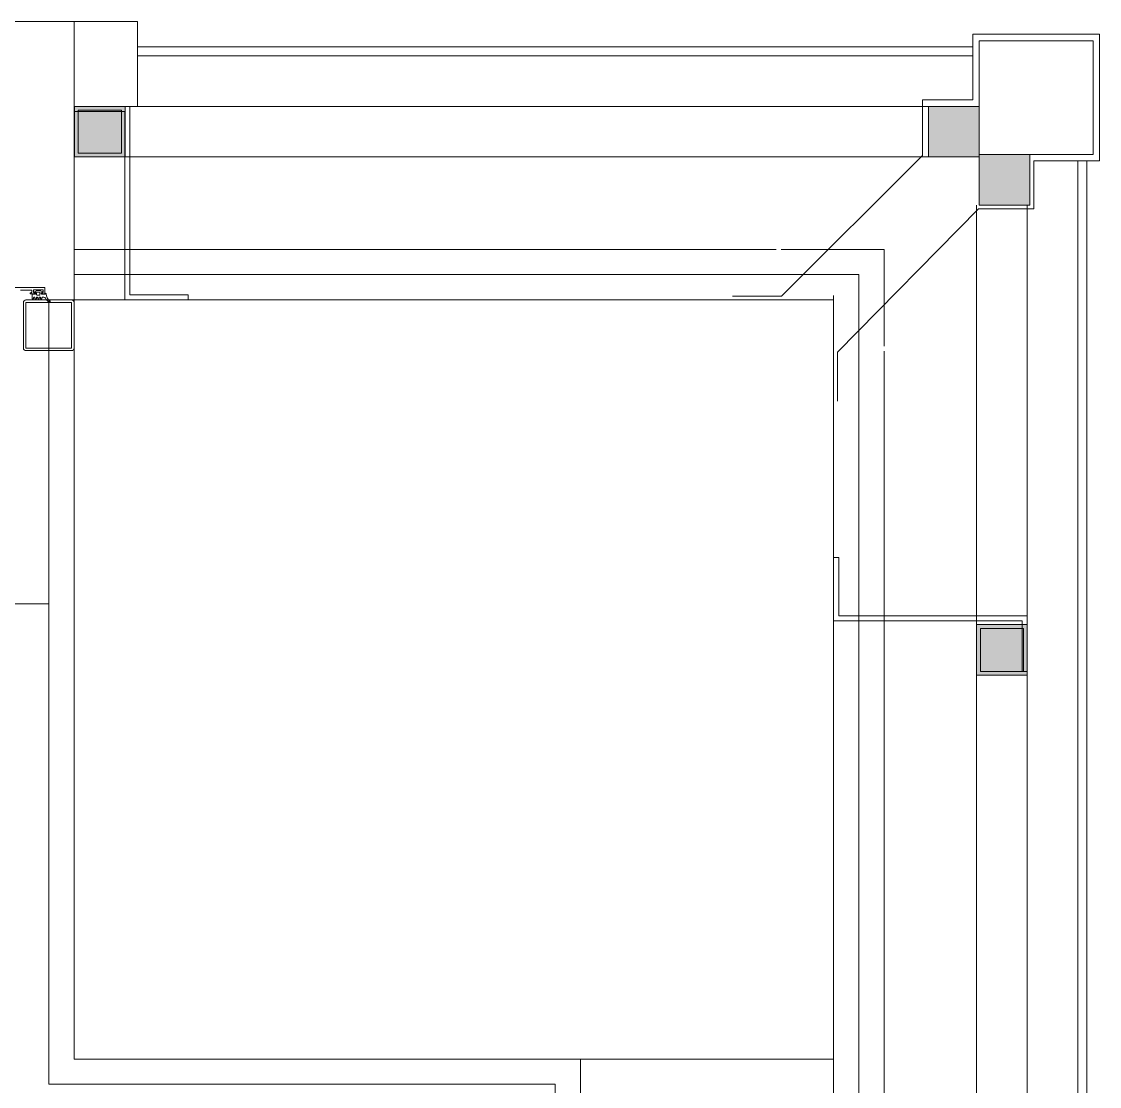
# Model space of a CAD drawing. Extents: x -9058 to 11890, y 0 to 4205.
# Drawn here: x 3860.9 to 3946.1, y 3723.7 to 3807.9 of the extents above; entities that cross this region are included whole.
import ezdxf

# ---------------------------------------------------------------- set-up
doc = ezdxf.new("R2010")
doc.units = 0
doc.header["$MEASUREMENT"] = 0
doc.layers.get('0').update_dxf_attribs({"color": 9, "lineweight": 9})
doc.layers.add('10', color=9, linetype='Continuous', lineweight=9)
doc.layers.add('M-TEFRIS2-015', color=129, linetype='Continuous', lineweight=9)

# ---------------------------------------------------------------- blocks, each defined once
blk = doc.blocks.new('p-s-profil')
at = {"layer": '10'}
blk.add_lwpolyline([(9, 15.3), (4.6, 15.3), (4.6, 0.4), (0, 0.4), (0, 0), (5, 0), (5, 14.9), (9, 14.9), (9, 15.3)], dxfattribs=at)
blk.add_lwpolyline([(9, 15.3), (4.6, 15.3), (4.6, 0.4), (0, 0.4), (0, 0), (5, 0), (5, 14.9), (9, 14.9), (9, 15.3)], dxfattribs=at)
blk = doc.blocks.new('prf-10x10')
h = blk.add_hatch(color=255)
h.dxf.hatch_style = 1
h.paths.add_polyline_path([(-5, -5), (5, -5), (5, 5), (-5, 5)])
at = {"layer": '10'}
blk.add_lwpolyline([(-5, -5), (5, -5), (5, 5), (-5, 5)], close=True, dxfattribs=at)
blk = doc.blocks.new('p-kutu_profil_40x40')
h = blk.add_hatch(color=256)
h.dxf.hatch_style = 1
h.paths.add_polyline_path([(0, 0), (4, 0), (4, 4), (0, 4)])
h = blk.add_hatch(color=255)
h.dxf.hatch_style = 1
h.paths.add_polyline_path([(0, 0), (4, 0), (4, 4), (0, 4)])
blk.add_lwpolyline([(0, 0), (4, 0), (4, 4), (0, 4)], close=True)
at = {"layer": '10'}
for points in [[(0, 4), (4, 4), (4, 0), (0, 0)], [(0, 4), (4, 4), (4, 0), (0, 0)], [(0, 0), (4, 0), (4, 4), (0, 4)], [(0.3, 3.7), (3.7, 3.7), (3.7, 0.3), (0.3, 0.3)], [(0.3, 3.7), (3.7, 3.7), (3.7, 0.3), (0.3, 0.3)]]:
    blk.add_lwpolyline(points, close=True, dxfattribs=at)

msp = doc.modelspace()

# ---------------------------------------------------------------- hatches: boundary and pattern name
at = {"layer": 'M-TEFRIS2-015'}
h = msp.add_hatch(color=256, dxfattribs=at)
h.dxf.hatch_style = 1
h.paths.add_polyline_path([(3865.091, 3797.173), (3869.091, 3797.173), (3869.091, 3801.173), (3865.091, 3801.173)])
h = msp.add_hatch(color=256, dxfattribs=at)
h.dxf.hatch_style = 1
h.paths.add_polyline_path([(3865.091, 3797.173), (3869.091, 3797.173), (3869.091, 3801.173), (3865.091, 3801.173)])

# ---------------------------------------------------------------- linework, layer by layer
for p, q in [((3924.908, 3801.173), (3865.091, 3801.173)), ((3924.908, 3797.173), (3865.091, 3797.173)), ((3920.508, 3789.873), (3865.058, 3789.873)), ((3920.908, 3789.873), (3920.908, 3789.873)), ((3920.908, 3789.873), (3924.908, 3789.873)), ((3927.058, 3787.873), (3865.058, 3787.873)), ((3927.058, 3299.873), (3927.058, 3787.873)), ((3863.058, 3785.873), (3863.058, 3723.914)), ((3925.058, 3785.873), (3865.058, 3785.873)), ((3865.058, 3785.873), (3865.058, 3725.873)), ((3920.908, 3785.873), (3867.391, 3785.873)), ((3920.908, 3785.873), (3924.908, 3785.873)), ((3925.058, 3782.223), (3925.058, 3786.223)), ((3925.058, 3725.873), (3925.058, 3785.873)), ((3929.058, 3782.223), (3929.058, 3786.223)), ((3936.358, 3786.223), (3936.358, 3299.873)), ((3940.358, 3786.223), (3940.358, 3299.873)), ((3944.358, 3781.223), (3944.358, 3786.223)), ((3945.058, 3781.223), (3945.058, 3786.223)), ((3925.058, 3782.223), (3925.058, 3299.473)), ((3929.058, 3782.223), (3929.058, 3782.223)), ((3929.058, 3781.823), (3929.058, 3299.873)), ((3944.358, 3781.223), (3944.358, 3304.873)), ((3945.058, 3781.223), (3945.058, 3304.873)), ((3865.058, 3725.873), (3925.058, 3725.873)), ((3863.058, 3723.914), (3903.058, 3723.914)), ((3903.058, 3723.914), (3903.058, 3370.373))]:
    msp.add_line(p, q, dxfattribs=at)
for points in [[(3865.058, 3807.873), (3725.058, 3807.873)], [(3872.058, 3801.173), (3870.058, 3801.173), (3870.058, 3807.873), (3865.058, 3807.873), (3865.058, 3785.873), (3861.258, 3785.873)], [(3917.069, 3786.173), (3920.945, 3786.173), (3932.069, 3797.297), (3932.069, 3801.685), (3936.058, 3801.685), (3936.058, 3806.873), (3946.058, 3806.873), (3946.058, 3796.873), (3940.869, 3796.873), (3940.869, 3793.073), (3936.493, 3793.073), (3925.358, 3781.749), (3925.358, 3777.873)], [(3936.558, 3801.173), (3936.558, 3801.173), (3936.558, 3806.361), (3945.558, 3806.361), (3945.558, 3797.361), (3940.369, 3797.361), (3940.369, 3797.361)], [(3919.908, 3805.873), (3870.058, 3805.873)], [(3919.908, 3805.873), (3924.908, 3805.873)], [(3923.908, 3805.873), (3936.058, 3805.873)], [(3919.908, 3805.173), (3870.058, 3805.173)], [(3919.908, 3805.173), (3924.908, 3805.173)], [(3923.908, 3805.173), (3936.058, 3805.173)], [(3924.908, 3801.173), (3932.558, 3801.173)], [(3924.908, 3797.173), (3932.546, 3797.173)], [(3944.358, 3785.723), (3944.358, 3796.873)], [(3945.058, 3785.723), (3945.058, 3796.873)], [(3936.358, 3785.723), (3936.358, 3793.361)], [(3940.358, 3785.723), (3940.358, 3793.373)], [(3929.058, 3785.723), (3929.058, 3789.873), (3924.908, 3789.873)], [(3863.058, 3763.873), (3863.058, 3781.873)], [(3863.058, 3763.873), (3863.058, 3761.873), (3727.058, 3761.873), (3727.058, 3763.873)], [(3905.058, 3725.873), (3905.058, 3725.873), (3905.058, 3299.873), (3925.058, 3299.873), (3925.058, 3725.873)], [(3905.058, 3725.873), (3925.058, 3725.873)]]:
    msp.add_lwpolyline(points, dxfattribs=at)
for points in [[(3865.091, 3801.173), (3869.091, 3801.173), (3869.091, 3797.173), (3865.091, 3797.173)], [(3865.091, 3797.173), (3869.091, 3797.173), (3869.091, 3801.173), (3865.091, 3801.173)], [(3865.091, 3801.173), (3869.091, 3801.173), (3869.091, 3797.173), (3865.091, 3797.173)], [(3865.091, 3797.173), (3869.091, 3797.173), (3869.091, 3801.173), (3865.091, 3801.173)], [(3865.391, 3800.873), (3868.791, 3800.873), (3868.791, 3797.473), (3865.391, 3797.473)], [(3865.391, 3800.873), (3868.791, 3800.873), (3868.791, 3797.473), (3865.391, 3797.473)], [(3864.858, 3782.073), (3864.858, 3785.673), (3861.258, 3785.673), (3861.258, 3782.073)]]:
    msp.add_lwpolyline(points, close=True, dxfattribs=at)
for points in [[(3860.831, 3786.658), (3861.161, 3786.658), (3861.161, 3786.648), (3861.311, 3786.648), (3861.311, 3786.658), (3861.578, 3786.658), (3861.578, 3786.648), (3861.708, 3786.648), (3861.708, 3786.478, -0.414214), (3861.678, 3786.448), (3861.578, 3786.448), (3861.578, 3786.398, 0.414214), (3861.628, 3786.348), (3861.938, 3786.348, 0.414214), (3862.008, 3786.418), (3862.008, 3786.438, 0.414214), (3861.998, 3786.448), (3861.898, 3786.448, -0.414214), (3861.848, 3786.498), (3861.848, 3786.618, -0.414214), (3861.898, 3786.668), (3862.568, 3786.668, -0.414214), (3862.618, 3786.618), (3862.618, 3786.498, -0.414214), (3862.568, 3786.448), (3862.468, 3786.448, 0.414214), (3862.458, 3786.438), (3862.458, 3786.418, 0.414214), (3862.528, 3786.348), (3862.748, 3786.348, 0.414214), (3862.758, 3786.358), (3862.758, 3786.838, 0.414214), (3862.748, 3786.848), (3854.768, 3786.848, 0.414214)], [(3862.847, 3786.359, 0.220745), (3863.156, 3785.765, -0.651907), (3863.1, 3785.696, -0.176952), (3862.809, 3786.012, 0.281357), (3862.665, 3786.1), (3862.585, 3786.1), (3862.571, 3786.1), (3862.564, 3786.099), (3862.556, 3786.097), (3862.549, 3786.095), (3862.542, 3786.09), (3862.535, 3786.085), (3862.53, 3786.079), (3862.526, 3786.072), (3862.523, 3786.064), (3862.521, 3786.05), (3862.521, 3785.974), (3862.521, 3785.971), (3862.52, 3785.968), (3862.519, 3785.965), (3862.517, 3785.962), (3862.515, 3785.96), (3862.512, 3785.958), (3862.51, 3785.956), (3862.507, 3785.955), (3862.501, 3785.954), (3862.421, 3785.954), (3862.418, 3785.954), (3862.415, 3785.955), (3862.412, 3785.956), (3862.409, 3785.958), (3862.407, 3785.96), (3862.405, 3785.962), (3862.403, 3785.965), (3862.402, 3785.968), (3862.401, 3785.974), (3862.401, 3786.05), (3862.4, 3786.057), (3862.399, 3786.064), (3862.396, 3786.072), (3862.392, 3786.079), (3862.386, 3786.085), (3862.38, 3786.09), (3862.373, 3786.095), (3862.366, 3786.097), (3862.351, 3786.1), (3862.344, 3786.099), (3862.336, 3786.097), (3862.329, 3786.095), (3862.322, 3786.09), (3862.315, 3786.085), (3862.31, 3786.079), (3862.306, 3786.072), (3862.303, 3786.064), (3862.301, 3786.05), (3862.301, 3785.974), (3862.301, 3785.971), (3862.3, 3785.968), (3862.299, 3785.965), (3862.297, 3785.962), (3862.295, 3785.96), (3862.292, 3785.958), (3862.29, 3785.956), (3862.287, 3785.955), (3862.281, 3785.954), (3862.201, 3785.954), (3862.198, 3785.954), (3862.195, 3785.955), (3862.192, 3785.956), (3862.189, 3785.958), (3862.187, 3785.96), (3862.185, 3785.962), (3862.183, 3785.965), (3862.182, 3785.968), (3862.181, 3785.974), (3862.181, 3786.05), (3862.18, 3786.057), (3862.179, 3786.064), (3862.176, 3786.072), (3862.172, 3786.079), (3862.166, 3786.085), (3862.16, 3786.09), (3862.153, 3786.095), (3862.146, 3786.097), (3862.131, 3786.1), (3862.124, 3786.099), (3862.116, 3786.097), (3862.109, 3786.095), (3862.102, 3786.09), (3862.095, 3786.085), (3862.09, 3786.079), (3862.086, 3786.072), (3862.083, 3786.064), (3862.081, 3786.05), (3862.081, 3785.974), (3862.081, 3785.971), (3862.08, 3785.968), (3862.079, 3785.965), (3862.077, 3785.962), (3862.075, 3785.96), (3862.072, 3785.958), (3862.07, 3785.956), (3862.067, 3785.955), (3862.061, 3785.954), (3861.981, 3785.954), (3861.978, 3785.954), (3861.975, 3785.955), (3861.972, 3785.956), (3861.969, 3785.958), (3861.967, 3785.96), (3861.965, 3785.962), (3861.963, 3785.965), (3861.962, 3785.968), (3861.961, 3785.974), (3861.961, 3786.05), (3861.96, 3786.057), (3861.959, 3786.064), (3861.956, 3786.072), (3861.952, 3786.079), (3861.946, 3786.085), (3861.94, 3786.09), (3861.933, 3786.095), (3861.926, 3786.097), (3861.911, 3786.1), (3861.904, 3786.099), (3861.896, 3786.097), (3861.889, 3786.095), (3861.882, 3786.09), (3861.875, 3786.085), (3861.87, 3786.079), (3861.866, 3786.072), (3861.863, 3786.064), (3861.861, 3786.05), (3861.861, 3785.974), (3861.861, 3785.971), (3861.86, 3785.968), (3861.859, 3785.965), (3861.857, 3785.962), (3861.855, 3785.96), (3861.852, 3785.958), (3861.85, 3785.956), (3861.847, 3785.955), (3861.841, 3785.954), (3861.761, 3785.954), (3861.758, 3785.954), (3861.755, 3785.955), (3861.752, 3785.956), (3861.749, 3785.958), (3861.747, 3785.96), (3861.745, 3785.962), (3861.743, 3785.965), (3861.742, 3785.968), (3861.741, 3785.974), (3861.741, 3786.312, -0.414214), (3861.771, 3786.342), (3862.002, 3786.342, 0.414214), (3862.032, 3786.372), (3862.032, 3786.437, 0.291535), (3862.02, 3786.455), (3861.972, 3786.475, -0.613042), (3861.97, 3786.537), (3862.089, 3786.601, -0.127095), (3862.152, 3786.617), (3862.352, 3786.617, -0.127095), (3862.415, 3786.601), (3862.523, 3786.543, -0.585233), (3862.524, 3786.473), (3862.476, 3786.449, 0.167811), (3862.472, 3786.437), (3862.472, 3786.372, 0.414214), (3862.502, 3786.342), (3862.797, 3786.342), (3862.797, 3786.405, -0.394677), (3862.847, 3786.359)]]:
    msp.add_lwpolyline(points, format="xyb", dxfattribs=at)
for points in [[(3865.058, 3782.073, -0.414214), (3864.858, 3781.873), (3861.258, 3781.873, -0.414214), (3861.058, 3782.073), (3861.058, 3785.673, -0.414214), (3861.258, 3785.873), (3864.858, 3785.873, -0.414214), (3865.058, 3785.673)], [(3862.336, 3786.483, -0.359904), (3862.361, 3786.454), (3862.361, 3786.278, -0.414214), (3862.331, 3786.248), (3862.131, 3786.248, -0.414214), (3862.101, 3786.278), (3862.101, 3786.454, -0.359904), (3862.125, 3786.483, -0.094739)]]:
    msp.add_lwpolyline(points, format="xyb", close=True, dxfattribs=at)

# ---------------------------------------------------------------- block references
at = {"layer": 'M-TEFRIS2-015', "xscale": -1}
msp.add_blockref('p-s-profil', (3874.058, 3785.873), dxfattribs=at)
at = {"layer": 'M-TEFRIS2-015', "xscale": 0.4, "yscale": 0.4, "rotation": 90}
for p in [(3934.558, 3799.173), (3938.558, 3795.361)]:
    msp.add_blockref('prf-10x10', p, dxfattribs=at)
at = {"layer": 'M-TEFRIS2-015', "rotation": 270}
msp.add_blockref('p-s-profil', (3925.058, 3765.523), dxfattribs=at)
at = {"layer": 'M-TEFRIS2-015', "extrusion": (0, 0, -1), "zscale": -1, "rotation": 90}
msp.add_blockref('p-kutu_profil_40x40', (-3936.358, 3756.223), dxfattribs=at)

doc.saveas('drawing.dxf')
